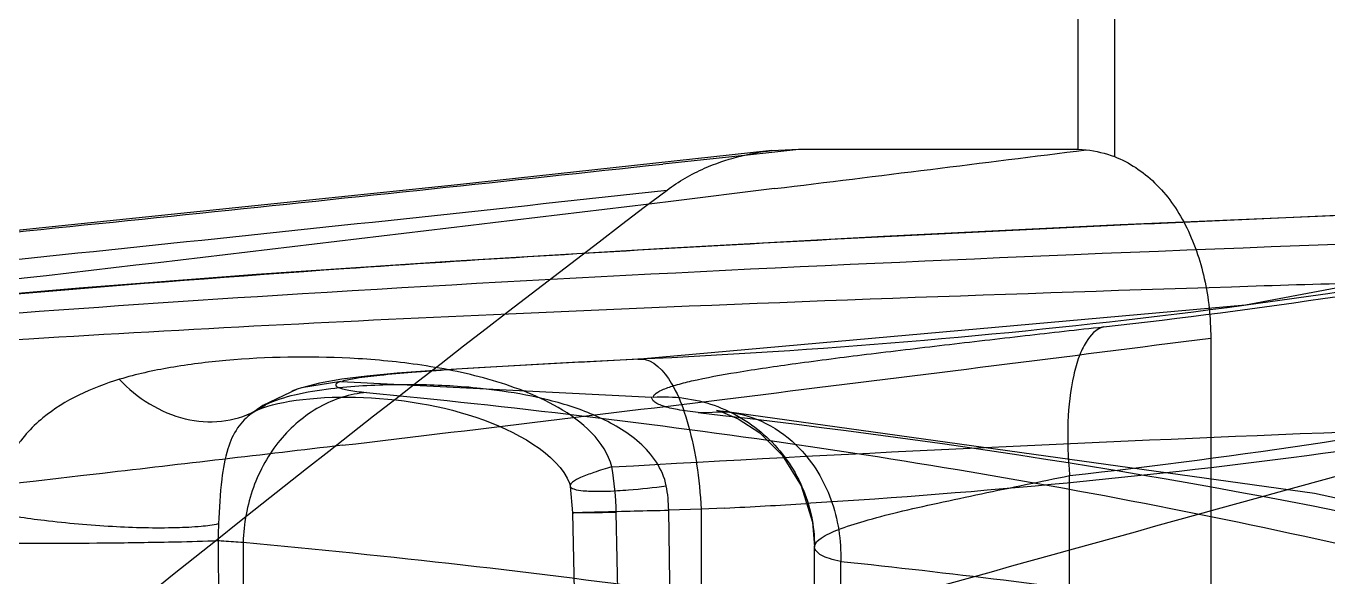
# Model space of a CAD drawing. Header units: millimetres. Extents: x 29875 to 31218, y -21313 to -20364.
# Drawn here: x 30568.347 to 30571.876, y -21039.522 to -21038.027 of the extents above; entities that cross this region are included whole.
import ezdxf

# ---------------------------------------------------------------- set-up
doc = ezdxf.new("R2010")
doc.units = ezdxf.units.MM
doc.header["$LTSCALE"] = 8
doc.layers.add('Cav-cor', color=30, linetype='Continuous')
doc.layers.add('WT', color=4, linetype='Continuous')

# ---------------------------------------------------------------- blocks, each defined once
blk = doc.blocks.new('20160903.150408')
at = {"layer": 'Cav-cor', "color": 241}
for p, q in [((-56.6207, 32.8721), (-56.6207, 43)), ((-56.5227, 43), (-56.5227, 32.8514)), ((-57.4511, 32.8681), (-58.303, 32.7751)), ((-57.7469, 32.8315), (-57.5174, 32.8567)), ((-57.5174, 32.8567), (-57.4516, 32.864)), ((-57.4516, 32.864), (-57.3786, 32.8721)), ((-57.4511, 32.8678), (-57.379, 32.8721)), ((-57.379, 32.8721), (-56.6207, 32.8721)), ((-56.6207, 32.8721), (-56.599, 32.8698)), ((-58.303, 32.7751), (-61.6194, 32.4317)), ((-57.4437, 32.7646), (-57.7323, 32.7291)), ((-57.7621, 32.7255), (-57.7838, 32.7228)), ((-57.7323, 32.7291), (-57.7621, 32.7255)), ((-55.1326, 32.7247), (-56.5071, 32.6661)), ((-56.2617, 32.359), (-56.2617, 31.0628)), ((-57.9702, 32.2938), (-58.2467, 32.2785)), ((-57.8079, 32.3019), (-57.9702, 32.2938)), ((-57.8142, 32.3013), (-57.8079, 32.3019)), ((-58.7264, 32.2237), (-58.7381, 32.2199)), ((-58.62, 32.2413), (-58.7264, 32.2237)), ((-58.62, 32.2413), (-57.7764, 32.1989)), ((-58.7381, 32.2199), (-58.831, 32.1757)), ((-58.7381, 32.2199), (-58.7525, 32.2147)), ((-58.831, 32.1757), (-58.8604, 32.1554)), ((-58.8598, 32.1559), (-58.8604, 32.1554)), ((-58.8597, 32.1559), (-58.824, 32.1776)), ((-58.8527, 32.1604), (-58.8501, 32.1618)), ((-57.6514, 32.1567), (-57.573, 32.1587)), ((-57.573, 32.1587), (-57.5729, 32.1587)), ((-56.6441, 30.598), (-56.6441, 31.9857)), ((-57.9981, 31.9575), (-57.9915, 31.8849)), ((-57.998, 31.9575), (-57.998, 31.9574)), ((-57.3457, 31.9107), (-57.359, 31.9098)), ((-57.9915, 31.8848), (-57.9713, 30.8625)), ((-57.8528, 30.8638), (-57.8733, 31.8856)), ((-57.6433, 31.8944), (-57.7309, 31.8919)), ((-57.7159, 30.8695), (-57.7309, 31.8919)), ((-57.5792, 31.8976), (-57.6433, 31.8944)), ((-57.6433, 31.8944), (-57.6433, 30.7371)), ((-58.9519, 31.8097), (-58.945, 30.6332)), ((-58.8843, 31.805), (-58.8843, 30.4743)), ((-57.3356, 31.7921), (-57.3354, 31.7945)), ((-57.3356, 30.5681), (-57.3356, 31.7924)), ((-57.2646, 30.5625), (-57.2646, 31.7529))]:
    blk.add_line(p, q, dxfattribs=at)
for points in [[(-51.6409, 33.847), (-52.9866, 33.233), (-54.5009, 32.7619), (-56.1676, 32.4484), (-57.8079, 32.3019)], [(-56.5071, 32.6661), (-57.149, 32.6346), (-57.7557, 32.6016), (-58.3232, 32.5671), (-58.8483, 32.5313), (-59.3287, 32.4943), (-59.7656, 32.4564), (-60.1629, 32.4181), (-60.5252, 32.3797), (-60.8568, 32.3415), (-61.1617, 32.3038), (-61.4437, 32.2667), (-61.7057, 32.2303), (-61.9498, 32.195), (-62.1777, 32.1608), (-62.591, 32.0964)], [(-58.2467, 32.2785), (-58.3656, 32.2709), (-58.4665, 32.2633), (-58.5491, 32.2556), (-58.6169, 32.2472), (-58.6774, 32.2365), (-58.7256, 32.224)], [(-58.8525, 32.1605), (-58.8461, 32.1636), (-58.8381, 32.1669), (-58.8284, 32.1705), (-58.8172, 32.1741), (-58.8045, 32.1777), (-58.7904, 32.1811), (-58.775, 32.1844), (-58.7585, 32.1874), (-58.741, 32.1901), (-58.7227, 32.1925)], [(-58.7227, 32.1925), (-58.7037, 32.1945), (-58.6841, 32.1961), (-58.6639, 32.1974), (-58.6434, 32.1983), (-58.6225, 32.1988)], [(-58.6225, 32.1988), (-58.6013, 32.1989), (-58.5799, 32.1986), (-58.5583, 32.1979)], [(-58.5583, 32.1979), (-58.5365, 32.1969), (-58.5145, 32.1954), (-58.4925, 32.1935), (-58.4704, 32.1912)], [(-58.4704, 32.1912), (-58.4484, 32.1885), (-58.4263, 32.1853), (-58.4042, 32.1818), (-58.3823, 32.1778), (-58.3605, 32.1733), (-58.3388, 32.1685), (-58.3172, 32.1631), (-58.2958, 32.1573), (-58.2746, 32.151), (-58.2536, 32.1443), (-58.2328, 32.137), (-58.2123, 32.1292), (-58.1922, 32.1209), (-58.1726, 32.1121), (-58.1535, 32.1028), (-58.1349, 32.093), (-58.1168, 32.0826), (-58.0993, 32.0715), (-58.0823, 32.0598), (-58.0662, 32.0475), (-58.0511, 32.0345), (-58.0374, 32.0213), (-58.0254, 32.008), (-58.0148, 31.9941), (-58.0059, 31.9791), (-57.9998, 31.9648), (-57.998, 31.9574)], [(-57.6011, 32.1625), (-57.6015, 32.1626), (-57.5847, 32.1577), (-57.5426, 32.1396), (-57.4843, 32.1019)], [(-57.573, 32.1587), (-57.5916, 32.1609), (-57.6011, 32.1625)], [(-53.3075, 31.2642), (-54.4428, 31.6023), (-55.98, 31.9369), (-57.5729, 32.1587)], [(-57.4843, 32.1019), (-57.423, 32.0411), (-57.3719, 31.9584)], [(-57.3719, 31.9584), (-57.3412, 31.8589), (-57.3356, 31.7922)]]:
    blk.add_lwpolyline(points, dxfattribs=at)
for centre, radius, start, end in [((-104.2528, 411.853), 381.9675, 277.039143, 277.166837), ((-85.4591, 287.9133), 256.5828, 275.636846, 276.200335), ((-85.6647, 286.7174), 255.488, 275.669413, 276.275941), ((-88.644, 284.6027), 254.3137, 276.781051, 277.315448), ((10.8681, -210.8128), 251.815, 105.285787, 105.706969), ((-58.7141, 31.8685), 0.841, 1.1682, 9.6255), ((-58.0954, 31.8884), 0.3645, 0.5425, 10.9572), ((-58.655, 53.1567), 21.2864, 272.8969, 273.4905), ((-58.2756, 31.8226), 0.6764, 177.2154, 181.0939)]:
    blk.add_arc(centre, radius, start, end, dxfattribs=at)
for points, knots in [([(-68.388, 30.7874), (-68.3793, 30.7956), (-68.3505, 30.8093), (-68.2958, 30.8265), (-68.2176, 30.8441), (-68.1167, 30.862), (-67.9928, 30.8799), (-67.7822, 30.9054), (-67.4615, 30.9355), (-67.0075, 30.9686), (-66.4607, 31.0001), (-65.8204, 31.03), (-65.0827, 31.0585), (-64.2388, 31.0857), (-63.276, 31.1116), (-62.1839, 31.1369), (-60.958, 31.1613), (-59.6, 31.191), (-58.1165, 31.2337), (-56.5228, 31.295), (-54.2701, 31.4063), (-51.3956, 31.6072), (-47.9397, 32.0012), (-44.4988, 32.5413), (-41.0814, 33.1855), (-37.6987, 33.8928), (-34.3743, 34.6367), (-31.1305, 35.3843), (-28.9964, 35.8758), (-27.9458, 36.115)], [0, 0, 0, 0, 0.000873, 0.002276, 0.004229, 0.006735, 0.009793, 0.013403, 0.022287, 0.033403, 0.046779, 0.062436, 0.080397, 0.100905, 0.124342, 0.151005, 0.180998, 0.214234, 0.25059, 0.289806, 0.331161, 0.415947, 0.501013, 0.586089, 0.671249, 0.755946, 0.839441, 0.921004, 1, 1, 1, 1]), ([(-56.6441, 30.598), (-56.2924, 30.6159), (-55.5891, 30.6623), (-54.5377, 30.7781), (-53.6681, 30.9357), (-52.9871, 31.1291), (-52.4891, 31.323), (-52.0188, 31.5873), (-51.5996, 31.9355), (-51.2393, 32.3492), (-50.9206, 32.7993), (-50.6273, 33.2689), (-50.2566, 33.9099), (-49.9943, 34.4), (-49.8221, 34.7284)], [0, 0, 0, 0, 0.122378, 0.244815, 0.367401, 0.428869, 0.490565, 0.552684, 0.615444, 0.678869, 0.742755, 0.806899, 0.871189, 1, 1, 1, 1]), ([(-56.5525, 32.3896), (-55.705, 32.4841), (-54.4363, 32.7175), (-52.8115, 33.2698), (-52.0302, 33.6367), (-51.651, 33.8432)], [0, 0, 0, 0, 0.497677, 0.748059, 1, 1, 1, 1]), ([(-56.6441, 31.9857), (-55.7211, 32.0891), (-54.3396, 32.3506), (-52.5802, 32.9802), (-51.7394, 33.3997), (-51.3333, 33.6355)], [0, 0, 0, 0, 0.497879, 0.748265, 1, 1, 1, 1]), ([(-52.111, 33.6083), (-52.5565, 33.3952), (-53.4737, 33.028), (-54.8998, 32.6442), (-56.3507, 32.404), (-57.3263, 32.3243), (-57.8142, 32.3013)], [0, 0, 0, 0, 0.251669, 0.501816, 0.751116, 1, 1, 1, 1]), ([(-56.5227, 32.8514), (-56.4823, 32.8358), (-56.4048, 32.7839), (-56.3226, 32.6655), (-56.2728, 32.5195), (-56.2617, 32.4133), (-56.2617, 32.359)], [0, 0, 0, 0, 0.220668, 0.460662, 0.723121, 1, 1, 1, 1]), ([(-53.8249, 32.771), (-54.6758, 32.7425), (-55.9168, 32.6955), (-57.5123, 32.6162), (-58.8338, 32.5363), (-60.1973, 32.4229), (-61.5499, 32.2544), (-62.4738, 32.1121), (-63.0999, 32.0092), (-63.4966, 31.9438), (-63.8444, 31.8885), (-64.139, 31.8455), (-64.3724, 31.8173), (-64.5072, 31.8065), (-64.5628, 31.8065)], [0, 0, 0, 0, 0.236676, 0.345216, 0.444052, 0.604704, 0.725458, 0.822871, 0.864551, 0.901833, 0.934628, 0.962466, 0.984557, 1, 1, 1, 1]), ([(-62.7576, 28.4982), (-62.361, 28.878), (-60.7497, 30.371), (-59.048, 31.7653), (-57.7355, 32.7606)], [0, 0, 0, 0, 0.250046, 1, 1, 1, 1]), ([(-57.7838, 32.7228), (-58.4289, 32.644), (-59.6989, 32.4937), (-60.9699, 32.3518), (-61.5955, 32.2867)], [0, 0, 0, 0, 0.508155, 1, 1, 1, 1]), ([(-64.4715, 31.8065), (-64.4228, 31.8065), (-64.3063, 31.8158), (-64.105, 31.8411), (-63.8505, 31.8797), (-63.4117, 31.9515), (-62.7303, 32.0669), (-61.7153, 32.2166), (-60.3768, 32.3636), (-58.647, 32.4932), (-56.5381, 32.5952), (-55.0034, 32.6476), (-54.1889, 32.6723)], [0, 0, 0, 0, 0.014133, 0.033894, 0.058938, 0.088871, 0.16303, 0.259647, 0.386807, 0.554023, 0.763357, 1, 1, 1, 1]), ([(-55.5007, 32.5187), (-55.7355, 32.512), (-56.6237, 32.4854), (-57.5118, 32.4537), (-58.165, 32.4243)], [0, 0, 0, 0, 0.264261, 1, 1, 1, 1]), ([(-58.165, 32.4243), (-58.5984, 32.4049), (-59.3875, 32.365), (-60.4693, 32.2876), (-61.3685, 32.1988), (-62.3277, 32.0767), (-63.1588, 31.9431), (-63.878, 31.8239), (-64.184, 31.7763), (-64.323, 31.7567)], [0, 0, 0, 0, 0.209983, 0.382333, 0.524751, 0.647204, 0.850183, 0.932079, 1, 1, 1, 1]), ([(-57.7728, 32.1987), (-57.7722, 32.203), (-57.7626, 32.2123), (-57.7419, 32.2218), (-57.7092, 32.2328), (-57.6435, 32.2491), (-57.5346, 32.2689), (-57.3766, 32.292), (-57.1886, 32.316), (-56.9813, 32.3407), (-56.7671, 32.3654), (-56.6234, 32.3817), (-56.5525, 32.3896)], [0, 0, 0, 0, 0.010435, 0.028813, 0.056311, 0.092995, 0.192638, 0.323488, 0.478952, 0.650429, 0.827817, 1, 1, 1, 1]), ([(-56.5525, 32.3896), (-56.5726, 32.384), (-56.599, 32.3543), (-56.6205, 32.3067), (-56.6409, 32.2343), (-56.652, 32.1256), (-56.6489, 32.0341), (-56.6441, 31.9857)], [0, 0, 0, 0, 0.144612, 0.245708, 0.367143, 0.662312, 1, 1, 1, 1]), ([(-57.885, 32.0091), (-57.9025, 32.0793), (-57.9966, 32.1588), (-58.1228, 32.2167), (-58.2506, 32.2587), (-58.4081, 32.2896), (-58.6456, 32.3112), (-58.8703, 32.3072), (-59.0785, 32.2817), (-59.1743, 32.2607), (-59.2194, 32.2471)], [0, 0, 0, 0, 0.151739, 0.224777, 0.295776, 0.431993, 0.560622, 0.795072, 0.901206, 1, 1, 1, 1]), ([(-57.8142, 32.3013), (-57.9003, 32.2972), (-58.0695, 32.2884), (-58.2739, 32.2768), (-58.4212, 32.2663), (-58.5068, 32.2588), (-58.5701, 32.2512), (-58.6046, 32.2451), (-58.6172, 32.2411)], [0, 0, 0, 0, 0.320859, 0.630622, 0.762313, 0.870409, 0.95061, 1, 1, 1, 1]), ([(-57.8079, 32.3019), (-57.7725, 32.3035), (-57.7204, 32.2416), (-57.6852, 32.1536), (-57.6687, 32.0905), (-57.6619, 32.0561)], [0, 0, 0, 0, 0.356424, 0.64678, 1, 1, 1, 1]), ([(-59.2194, 32.2471), (-59.257, 32.2356), (-59.3303, 32.2083), (-59.4332, 32.1449), (-59.526, 32.0411), (-59.5602, 31.945), (-59.5686, 31.8891)], [0, 0, 0, 0, 0.223034, 0.441678, 0.679328, 1, 1, 1, 1]), ([(-59.22, 32.247), (-59.1726, 32.1961), (-59.0796, 32.1373), (-58.9441, 32.1276), (-58.8809, 32.1462), (-58.8528, 32.1604)], [0, 0, 0, 0, 0.519896, 0.763937, 1, 1, 1, 1]), ([(-58.6466, 32.2213), (-58.6796, 32.2173), (-58.7399, 32.2078), (-58.7986, 32.1896), (-58.8236, 32.1778)], [0, 0, 0, 0, 0.546225, 1, 1, 1, 1]), ([(-58.4085, 32.2321), (-58.4302, 32.2324), (-58.5097, 32.2324), (-58.5892, 32.2281), (-58.6466, 32.2213)], [0, 0, 0, 0, 0.272577, 1, 1, 1, 1]), ([(-58.62, 32.2413), (-58.6232, 32.2401), (-58.6278, 32.2382), (-58.6345, 32.2338), (-58.6324, 32.2272), (-58.6246, 32.2242), (-58.6134, 32.2204), (-58.5966, 32.2171), (-58.5751, 32.2139), (-58.5591, 32.2122), (-58.5503, 32.2113)], [0, 0, 0, 0, 0.097822, 0.154026, 0.193993, 0.264403, 0.379051, 0.540086, 0.747431, 1, 1, 1, 1]), ([(-58.1821, 32.215), (-58.2016, 32.2178), (-58.2768, 32.2271), (-58.3526, 32.2312), (-58.4085, 32.2321)], [0, 0, 0, 0, 0.260784, 1, 1, 1, 1]), ([(-58.5503, 32.2113), (-58.5944, 32.2074), (-58.6839, 32.1786), (-58.7926, 32.0854), (-58.8645, 31.9551), (-58.8831, 31.8553), (-58.8843, 31.805)], [0, 0, 0, 0, 0.232387, 0.477379, 0.735404, 1, 1, 1, 1]), ([(-58.5503, 32.2113), (-57.7705, 32.1359), (-56.5984, 31.9693), (-55.0551, 31.6009), (-54.2879, 31.3639), (-53.9048, 31.2333)], [0, 0, 0, 0, 0.494047, 0.744723, 1, 1, 1, 1]), ([(-57.7375, 31.9577), (-57.742, 31.9806), (-57.7611, 32.0247), (-57.8086, 32.0767), (-57.8652, 32.1171), (-57.9463, 32.1583), (-58.0525, 32.1926), (-58.1392, 32.2089), (-58.1821, 32.215)], [0, 0, 0, 0, 0.129418, 0.258052, 0.385728, 0.512213, 0.760264, 1, 1, 1, 1]), ([(-57.6514, 32.1568), (-57.6702, 32.1589), (-57.7025, 32.1634), (-57.7392, 32.1714), (-57.76, 32.1798), (-57.7714, 32.186), (-57.7771, 32.1943), (-57.7764, 32.1989)], [0, 0, 0, 0, 0.412505, 0.712011, 0.818727, 0.898796, 1, 1, 1, 1]), ([(-57.7728, 32.1987), (-57.7175, 32.2026), (-57.604, 32.1874), (-57.458, 32.0992), (-57.359, 31.9604), (-57.3356, 31.8487), (-57.3356, 31.7935)], [0, 0, 0, 0, 0.250433, 0.500695, 0.750544, 1, 1, 1, 1]), ([(-58.8604, 32.1554), (-58.8753, 32.1442), (-58.9036, 32.1153), (-58.9312, 32.0524), (-58.9455, 31.964), (-58.9492, 31.8958), (-58.9512, 31.8555)], [0, 0, 0, 0, 0.173117, 0.366837, 0.626165, 1, 1, 1, 1]), ([(-57.885, 32.0091), (-57.2634, 32.0454), (-55.9588, 32.106), (-54.6537, 32.1511), (-53.9707, 32.1722)], [0, 0, 0, 0, 0.476777, 1, 1, 1, 1]), ([(-57.6514, 32.1568), (-56.9365, 32.0765), (-55.8621, 31.9054), (-54.4487, 31.5454), (-53.7456, 31.3184), (-53.3943, 31.194)], [0, 0, 0, 0, 0.493529, 0.744392, 1, 1, 1, 1]), ([(-57.5729, 32.1586), (-57.5364, 32.1547), (-57.4631, 32.133), (-57.4023, 32.0869), (-57.3762, 32.0595)], [0, 0, 0, 0, 0.492801, 1, 1, 1, 1]), ([(-55.4973, 32.1138), (-55.6504, 32.0889), (-56.2638, 31.998), (-56.8817, 31.9393), (-57.3457, 31.9107)], [0, 0, 0, 0, 0.250195, 1, 1, 1, 1]), ([(-58.6157, 32.068), (-58.8323, 32.0423), (-59.6878, 31.942), (-60.5438, 31.8461), (-61.1836, 31.7795)], [0, 0, 0, 0, 0.253188, 1, 1, 1, 1]), ([(-57.6619, 32.0561), (-57.6594, 32.0431), (-57.6502, 31.9896), (-57.645, 31.9354), (-57.6433, 31.8944)], [0, 0, 0, 0, 0.243248, 1, 1, 1, 1]), ([(-57.3762, 32.0595), (-57.3388, 32.0205), (-57.28, 31.9222), (-57.2631, 31.8097), (-57.2646, 31.7529)], [0, 0, 0, 0, 0.487543, 1, 1, 1, 1]), ([(-57.8849, 32.0091), (-57.9013, 32.0046), (-57.9298, 31.9962), (-57.9664, 31.9822), (-57.9879, 31.9721), (-57.9987, 31.9615), (-57.998, 31.9575)], [0, 0, 0, 0, 0.40136, 0.707515, 0.904603, 1, 1, 1, 1]), ([(-57.3354, 31.7945), (-57.3344, 31.8037), (-57.3109, 31.8227), (-57.266, 31.8423), (-57.1948, 31.8651), (-57.1045, 31.8881), (-56.9982, 31.9122), (-56.8431, 31.9451), (-56.724, 31.9696), (-56.6441, 31.9857)], [0, 0, 0, 0, 0.038329, 0.108611, 0.211674, 0.343104, 0.496167, 0.662689, 1, 1, 1, 1]), ([(-57.998, 31.9574), (-57.9972, 31.9533), (-57.9827, 31.9466), (-57.971, 31.9455), (-57.9623, 31.9447)], [0, 0, 0, 0, 0.32554, 1, 1, 1, 1]), ([(-57.9623, 31.9447), (-57.9562, 31.9441), (-57.9255, 31.9423), (-57.8946, 31.9434), (-57.87, 31.9449)], [0, 0, 0, 0, 0.197887, 1, 1, 1, 1]), ([(-57.87, 31.9449), (-57.8599, 31.9455), (-57.8156, 31.9485), (-57.7715, 31.9533), (-57.7375, 31.9577)], [0, 0, 0, 0, 0.22806, 1, 1, 1, 1]), ([(-59.5686, 31.8891), (-59.5208, 31.8775), (-59.4108, 31.8612), (-59.2428, 31.8466), (-59.1007, 31.8427), (-59.0048, 31.8473), (-58.9667, 31.8519), (-58.9512, 31.8555)], [0, 0, 0, 0, 0.237488, 0.535995, 0.815041, 0.923129, 1, 1, 1, 1]), ([(-57.9915, 31.8848), (-57.9914, 31.8855), (-57.9887, 31.8847), (-57.9863, 31.8853), (-57.9802, 31.8854), (-57.9706, 31.8859), (-57.9619, 31.8861), (-57.957, 31.8863)], [0, 0, 0, 0, 0.064656, 0.144293, 0.254968, 0.567831, 1, 1, 1, 1]), ([(-57.8733, 31.8856), (-57.8899, 31.8854), (-57.9133, 31.885), (-57.9423, 31.8847), (-57.9595, 31.8845), (-57.9725, 31.8847), (-57.983, 31.884), (-57.9873, 31.8853), (-57.9915, 31.8841), (-57.9915, 31.8848)], [0, 0, 0, 0, 0.421324, 0.594186, 0.738518, 0.852071, 0.933873, 0.983358, 1, 1, 1, 1]), ([(-57.957, 31.8863), (-57.9437, 31.8867), (-57.8684, 31.8888), (-57.793, 31.8905), (-57.7309, 31.8919)], [0, 0, 0, 0, 0.175812, 1, 1, 1, 1]), ([(-59.5714, 31.8035), (-59.4606, 31.8014), (-59.292, 31.8023), (-59.0855, 31.8054), (-58.9897, 31.8076), (-58.9519, 31.8097)], [0, 0, 0, 0, 0.536237, 0.816538, 1, 1, 1, 1]), ([(-58.9519, 31.8097), (-58.9469, 31.8093), (-58.9244, 31.8074), (-58.9019, 31.8059), (-58.8843, 31.805)], [0, 0, 0, 0, 0.221634, 1, 1, 1, 1]), ([(-58.8843, 31.805), (-58.0903, 31.7315), (-56.8977, 31.5718), (-55.3275, 31.2172), (-54.5487, 30.9866), (-54.1612, 30.8582)], [0, 0, 0, 0, 0.495621, 0.746265, 1, 1, 1, 1]), ([(-57.2646, 31.7529), (-57.275, 31.7549), (-57.2934, 31.7594), (-57.3189, 31.7685), (-57.3353, 31.7826), (-57.3355, 31.7922)], [0, 0, 0, 0, 0.374681, 0.660676, 1, 1, 1, 1]), ([(-57.2646, 31.7529), (-57.1173, 31.7374), (-56.5266, 31.6699), (-55.9383, 31.5806), (-55.4995, 31.4989)], [0, 0, 0, 0, 0.249289, 1, 1, 1, 1])]:
    blk.add_open_spline(points, degree=3, knots=knots, dxfattribs=at)
for points in [[(-57.6338, 32.8198), (-57.5761, 32.8451), (-57.5137, 32.8611), (-57.4511, 32.8681)], [(-56.599, 32.8698), (-56.5729, 32.8671), (-56.5471, 32.8608), (-56.5227, 32.8514)], [(-57.7355, 32.7606), (-57.7043, 32.7843), (-57.6697, 32.804), (-57.6338, 32.8198)], [(-58.824, 32.1776), (-58.8365, 32.1714), (-58.8486, 32.1643), (-58.8598, 32.1559)]]:
    blk.add_open_spline(points, degree=3, dxfattribs=at)

msp = doc.modelspace()

# ---------------------------------------------------------------- block references
at = {"layer": 'WT'}
msp.add_blockref('20160903.150408', (30627.8198, -21071.2329), dxfattribs=at)

doc.saveas('drawing.dxf')
